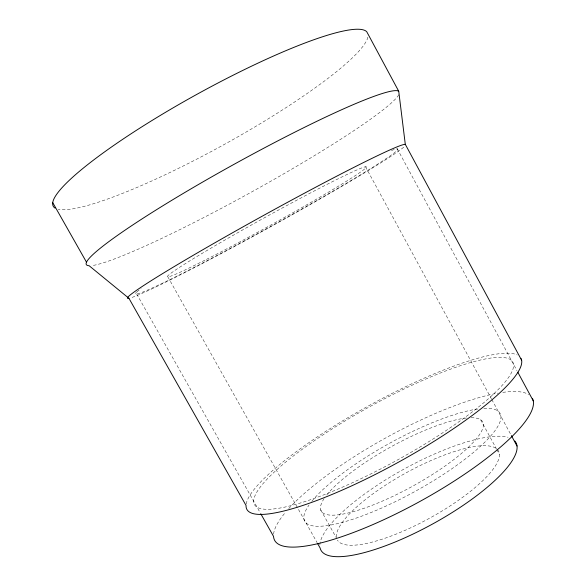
<?xml version="1.0" encoding="UTF-8"?>
<svg xmlns="http://www.w3.org/2000/svg" width="586" height="586" viewBox="0 0 586 586"><rect width="100%" height="100%" fill="white"/><g stroke="black" fill="none" stroke-linecap="round" stroke-linejoin="round"><path stroke-width="0.44" stroke-dasharray="2.93 2.2" d="M136.721 294.04L260.294 512.918M320.667 509.827L336.342 537.823M167.874 276.9L317.07 542.57M365.51 166.776L491.376 398.744M491.808 399.549L510.948 434.819M480.571 419.693L496.408 448.759M496.847 449.55L499.448 454.333M397.286 148.837L516.947 370.608M483.86 408.42A111.604 27.234 -28.9 0 1 415.73 491.061A111.604 27.234 -28.9 0 1 309.027 505.029M311.781 501.374A111.604 27.234 -28.9 0 1 478.645 408.896M391.448 150.529A149.855 6.27 -28.9 0 1 279.046 221.779A149.855 6.27 -28.9 0 1 136.494 292.268M136.868 291.916A149.855 6.27 -28.9 0 1 141.123 288.539M246.193 504.048A156.491 31.886 -28.9 0 1 369.568 405.307A156.491 31.886 -28.9 0 1 517.277 354.97M403.71 147.181A158.967 6.658 -28.9 0 1 269.282 227.5A158.967 6.658 -28.9 0 1 130.553 297.908M367.898 37.13A179.477 28.546 -28.9 0 1 227.09 142.889A179.477 28.546 -28.9 0 1 58.182 209.297M398.758 94.756A178.715 16.349 -28.9 0 1 256.507 189.263A178.715 16.349 -28.9 0 1 91.753 265.597M319.861 544.855A111.355 30.948 -28.9 0 1 398.319 472.272A111.355 30.948 -28.9 0 1 508.091 437.259M273.589 534.11A147.13 36.068 -28.9 0 1 285.587 512.215M288.759 508.589A147.13 36.068 -28.9 0 1 498.225 393.096M502.81 392.371A147.13 36.068 -28.9 0 1 528.638 394.517M336.467 537.098A92.046 25.528 -28.9 0 1 453.095 451.967A92.046 25.528 -28.9 0 1 466.771 494.24A92.046 25.528 -28.9 0 1 337.455 540.131M471.093 417.73A92.244 22.466 -28.9 0 1 412.376 486.343A92.244 22.466 -28.9 0 1 324.065 498.664M326.761 494.972A92.244 22.466 -28.9 0 1 391.741 446.415A92.244 22.466 -28.9 0 1 466.932 417.965M206.411 259.415A113.647 4.732 -28.9 0 0 365.561 168.16A113.647 4.732 -28.9 0 0 228.65 237.887A113.647 4.732 -28.9 0 0 206.411 259.415M322.688 495.265A147.526 30.018 -28.9 0 0 513.512 364.243A147.526 30.018 -28.9 0 0 314.689 440.467A147.526 30.018 -28.9 0 0 322.688 495.265"/><path stroke-width="0.88" d="M521.108 358.595A156.491 31.886 -28.9 0 1 389.902 466.844A156.491 31.886 -28.9 0 1 246.047 505.454L128.942 298.318L89.109 265.714A178.715 16.349 -28.9 0 1 220.08 172.116A178.715 16.349 -28.9 0 1 398.729 91.255L366.755 31.747A179.477 28.546 -28.9 0 0 186.238 100.294A179.477 28.546 -28.9 0 0 55.084 208.103M52.74 202.639L86.508 262.206M260.733 513.695L273.545 536.395A147.13 36.068 -28.9 0 0 413.32 505.022A147.13 36.068 -28.9 0 0 532.381 398.348M317.502 543.354L320.124 548.02A111.355 30.948 -28.9 0 0 432.761 523.913A111.355 30.948 -28.9 0 0 514.823 441.024M511.38 435.618L517.028 446.027M398.729 91.255L405.292 144.324L521.628 360.236M517.804 372.198L533.26 400.839M128.942 298.318A158.967 6.658 -28.9 0 1 250.215 222.848A158.967 6.658 -28.9 0 1 405.292 144.324"/></g></svg>
